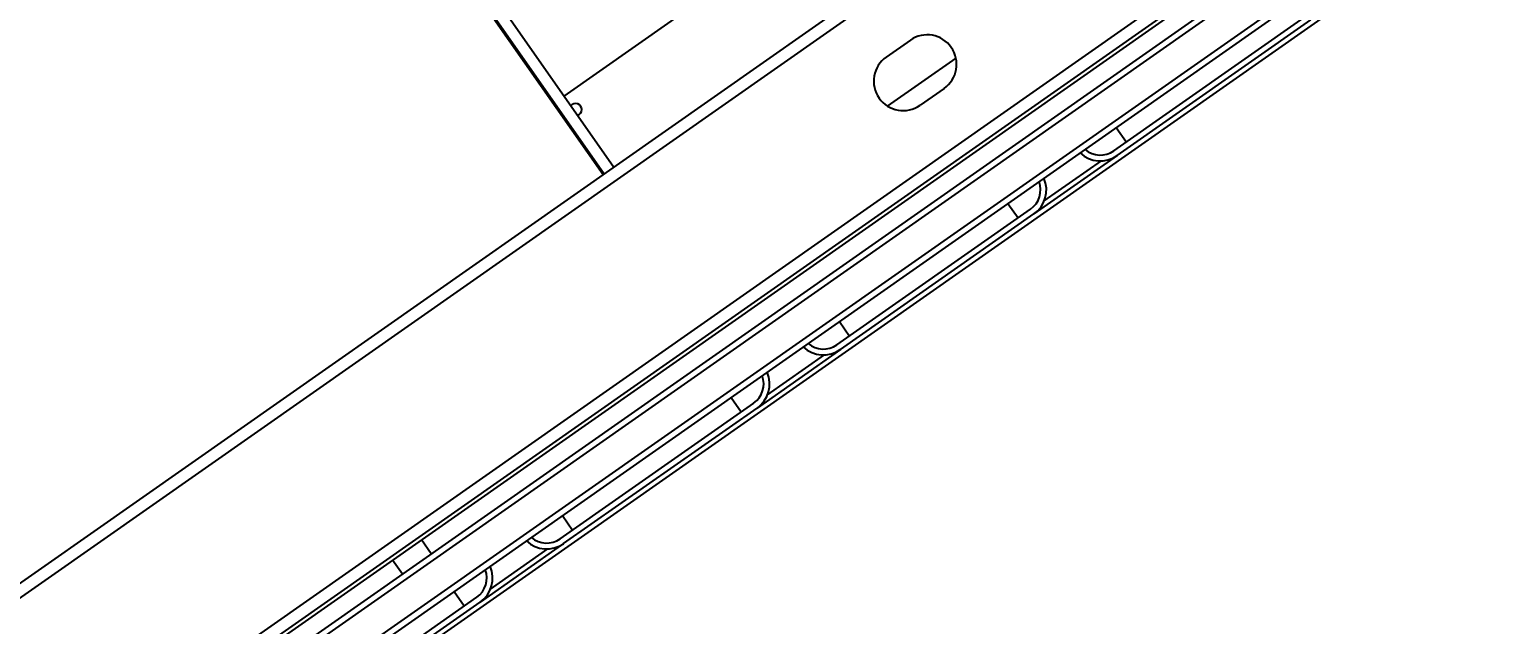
# Model space of a CAD drawing. Header units: millimetres. Extents: x 152904052 to 153933663, y 538271515 to 539240469.
# Drawn here: x 153451964.5 to 153452464.1, y 538569032.1 to 538569234.4 of the extents above; entities that cross this region are included whole.
import ezdxf
from ezdxf.enums import TextEntityAlignment as Align

# ---------------------------------------------------------------- set-up
doc = ezdxf.new("R2010")
doc.units = ezdxf.units.MM
doc.layers.add('POWR', color=5, linetype='Continuous')
doc.layers.add('TEXT', color=7, linetype='Continuous')
doc.styles.get("Standard").update_dxf_attribs({"font": 'Gulim.ttf'})

msp = doc.modelspace()

# ---------------------------------------------------------------- linework, layer by layer
at = {"layer": 'POWR', "color": 7}
for p, q in [((153451610.15, 538568795.17), (153453405.73, 538570052.45)), ((153451659.93, 538568760.69), (153453421.11, 538569993.88)), ((153451662.28, 538568757.33), (153453423.46, 538569990.52)), ((153451976.75, 538569454.11), (153452163.39, 538569187.56)), ((153452159.7, 538569184.98), (153451973.06, 538569451.53)), ((153451973.47, 538569451.82), (153452160.11, 538569185.27)), ((153452146.47, 538569211.73), (153452458.2, 538569430)), ((153451637.29, 538568819.18), (153452483.06, 538569411.4)), ((153452545.63, 538569364.75), (153451649.48, 538568737.26)), ((153452542.65, 538569365.23), (153451650.05, 538568740.23)), ((153452551.83, 538569355.91), (153451655.68, 538568728.41)), ((153452551.31, 538569352.98), (153451658.6, 538568727.9)), ((153452516.94, 538569354.3), (153451667.07, 538568759.22)), ((153452561, 538569348.04), (153451659.93, 538568717.11)), ((153452333.5, 538569193.14), (153452399.36, 538569239.26)), ((153452334.65, 538569191.51), (153452400.51, 538569237.62)), ((153452264.28, 538569230.74), (153452256.09, 538569225.01)), ((153452256.55, 538569208.32), (153452279.81, 538569224.61)), ((153452275.76, 538569214.36), (153452267.56, 538569208.62)), ((153452334.32, 538569201.04), (153452337.76, 538569196.13)), ((153452334.65, 538569191.51), (153452306.31, 538569171.66)), ((153452309.83, 538569176.08), (153452329.29, 538569189.7)), ((153452239.3, 538569127.18), (153452305.16, 538569173.3)), ((153452297.46, 538569175.23), (153452300.9, 538569170.32)), ((153452240.45, 538569125.54), (153452306.31, 538569171.66)), ((153452240.12, 538569135.08), (153452243.56, 538569130.16)), ((153452240.45, 538569125.54), (153452212.1, 538569105.7)), ((153452215.63, 538569110.12), (153452235.08, 538569123.74)), ((153452203.25, 538569109.27), (153452206.7, 538569104.35)), ((153452145.1, 538569061.22), (153452210.96, 538569107.34)), ((153452146.24, 538569059.58), (153452212.1, 538569105.7)), ((153452145.91, 538569069.12), (153452149.36, 538569064.2)), ((153452101.27, 538569056.17), (153452097.94, 538569060.92)), ((153452146.24, 538569059.58), (153452117.9, 538569039.74)), ((153452088.11, 538569054.04), (153452091.44, 538569049.29)), ((153452121.43, 538569044.16), (153452140.88, 538569057.78)), ((153452109.05, 538569043.31), (153452112.49, 538569038.39)), ((153452050.89, 538568995.26), (153452116.75, 538569041.38)), ((153452052.04, 538568993.62), (153452117.9, 538569039.74))]:
    msp.add_line(p, q, dxfattribs=at)
for centre, radius, start, end in [((153452270.02, 538569222.55), 10, 305, 125), ((153452261.83, 538569216.81), 10, 125, 305), ((153452150.36, 538569207.13), 2.1, 289.8169, 140.1831), ((153452328.91, 538569199.7), 8, 229.4775, 305), ((153452328.91, 538569199.7), 10, 226.537, 305), ((153452300.57, 538569179.85), 10, 305, 23.463), ((153452300.57, 538569179.85), 8, 305, 20.5225), ((153452234.71, 538569133.74), 10, 226.537, 305), ((153452234.71, 538569133.74), 8, 229.4775, 305), ((153452206.37, 538569113.89), 8, 305, 20.5225), ((153452206.37, 538569113.89), 10, 305, 23.463), ((153452140.51, 538569067.77), 10, 226.537, 305), ((153452140.51, 538569067.77), 8, 229.4775, 305), ((153452112.16, 538569047.93), 8, 305, 20.5225), ((153452112.16, 538569047.93), 10, 305, 23.463)]:
    msp.add_arc(centre, radius, start, end, dxfattribs=at)

# ---------------------------------------------------------------- texts
at = {"layer": 'TEXT'}
msp.add_text('전기실#CD', height=4550, rotation=34.9999, dxfattribs=at).set_placement((153466474.48, 538561025.28), align=Align.CENTER)

doc.saveas('drawing.dxf')
